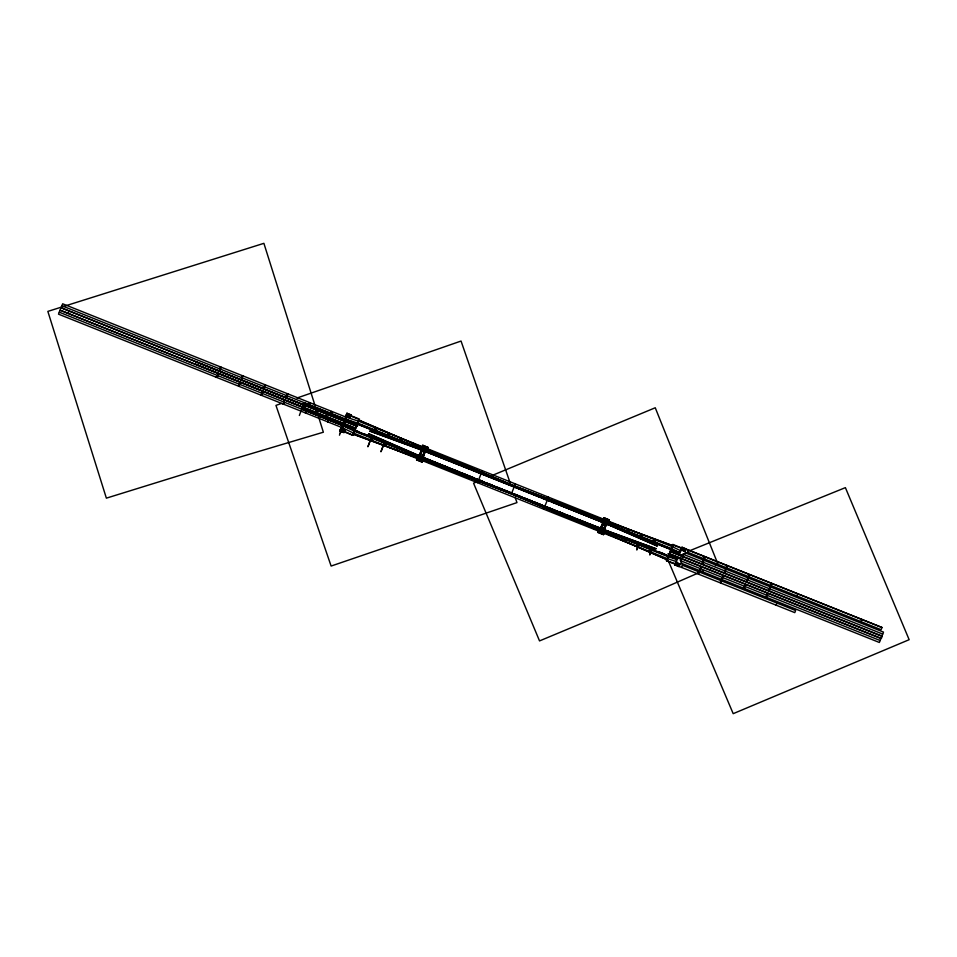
<?xml version="1.0" encoding="UTF-8"?>
<svg xmlns="http://www.w3.org/2000/svg" width="957" height="957" viewBox="0 0 957 957"><rect width="100%" height="100%" fill="white"/><g stroke="black" fill="none" stroke-linecap="round" stroke-linejoin="round"><path stroke-width="1.44" d="M425.506 448.402L425.47 449.084M600.434 531.434L598.448 531.877L599.345 532.236L601.092 527.989L601.786 528.264L601.056 528.97M603.664 529.903L607.216 520.811L602.527 532.535L606.654 523.419M422.037 450.711L421.582 448.498M422.157 446.847L422.504 445.95L423.401 446.309L421.75 450.591L422.432 450.867L421.917 449.288M423.102 458.176L422.587 456.597L421.224 460.999L422.121 461.358L422.372 460.508L418.424 458.893M604.369 520.034L603.341 523.228L604.704 518.826L603.807 518.467L603.46 519.364L603.855 518.586M603.353 529.544L604.19 529.233L602.527 533.516L603.424 533.874L603.783 532.977L602.802 531.841M603.891 529.113L603.436 529.353M582.131 511.708L514.495 486.072L426.989 449.3L514.471 486.156L603.233 519.795L592.622 515.859M357.643 423.09L358.289 421.08L346.35 417.252L62.66 303.788L58.509 314.159L342.199 427.635L353.492 433.09L667.651 558.744L676.934 561.723M419.489 456.106C427.025 434.418 414.022 469.564 422.444 450.436M419.728 456.25L422.013 449.563L421.63 450.376M419.022 456.549L420.255 456.082L421.953 449.934L422.707 450.185L422.073 448.893M424.453 451.226L422.384 457.29L425.351 450.903M424.896 451.058L422.91 457.865L425.195 451.178M601.51 528.958L600.745 528.647L603.042 521.996M601.032 528.766L604.537 518.897M607.193 521.075L604.298 519.986L600.027 531.53L603.269 522.45L604.011 522.701L603.412 522.833M603.544 522.534L601.666 528.563M606.499 523.694L603.915 530.262M384.475 442.242L380.946 451.788L384.415 442.744M339.46 435.184L342.977 425.662L59.286 312.197M340.225 433.21L342.989 425.662L354.413 431.188L353.48 433.09L354.269 431.128L419.034 457.027M420.924 449.79L369.869 431.152M605.003 530.034L656.059 548.672M343.766 423.7L341.912 428.724L344.771 421.188M299.362 415.47L302.376 407.359M417.671 457.936L352.966 433.952M672.974 545.873L608.245 521.792L673.022 545.717M653.368 543.026L654.564 539.844L653.428 542.703M342.714 426.726L345.082 420.47M598.723 530.525L511.469 493.668L422.695 460.03L433.306 463.966M343.467 424.752L346.35 417.252L345.561 419.214L357.655 423.102M371.866 436.452L367.907 446.787L371.615 436.763M375.072 430.782L375.981 428.425L374.809 430.925M639.24 543.528L636.764 549.988L637.984 546.28M652.279 548.54L649.791 554.988L650.652 551.34M68.103 313.418L69.095 310.941M216.414 377.19L218.447 373.708L216.976 377.417M218.997 370.742L221.031 367.261L219.548 370.969M217.227 377.309L216.306 376.938L217.227 377.309L217.598 376.376M238.903 384.893L238.532 385.827L239.346 385.934M242.073 376.962L242.444 376.041L243.365 376.412L242.444 376.041M238.64 386.078L240.123 382.381L239.202 386.305M241.224 379.63L242.707 375.934L241.774 379.857M260.866 394.978L262.912 391.497L261.428 395.193M263.45 388.53L264.933 384.822L264 388.745M283.105 403.866L284.576 400.158L283.655 404.081M285.676 397.418L287.71 393.937L286.239 397.633M283.918 403.974L282.985 403.603L283.918 403.974L284.289 403.053M287.459 395.121L287.83 394.188L287.016 394.081M304.242 402.694L301.67 409.141L418.125 455.723L418.388 455.089L424.166 457.398L423.891 458.092M303.19 409.752L305.773 403.304M306.144 412.862L305.211 412.491L305.582 411.57M308.752 403.639L309.123 402.718L310.056 403.088L309.123 402.718M305.331 412.754L306.994 410.194M306.814 409.046L307.101 410.457M307.903 406.306L309.948 402.825L308.274 405.385M305.881 412.981L307.364 409.273M326.301 416.415L327.103 414.417M327.438 421.391L328.371 421.762L327.438 421.391L327.808 420.458M327.557 421.642L329.041 417.946M330.129 415.194L330.955 415.302M330.5 414.273L331.612 411.486L331.182 414.19M328.107 421.87L329.1 419.393M329.591 418.161L328.885 418.317M342.319 426.475L339.879 430.949L340.919 428.365L344.987 429.992L343.958 432.588L339.879 430.949L340.919 428.365L343.958 432.588L344.987 429.992L340.644 430.626L343.623 431.81L344.221 430.315L341.242 429.131M346.649 427.133L347.403 425.255M348.48 422.551L349.233 420.685M344.065 431.763L353.037 435.351L359.521 419.13L350.549 415.541M373.96 430.925L375.096 428.066M370.778 439.742C367.775 438.222 374.295 440.818 371.065 439.861M375.276 428.485C372.285 426.954 378.793 429.561 375.575 428.592M371.364 439.981L372.5 437.122M376.388 428.58L373.984 427.36M387.035 435.818L388.063 433.246L389.655 433.88M387.19 435.878L388.099 433.605M384.032 445.053L385.145 445.149L382.74 444.527M384.331 445.161L385.36 442.601M387.92 436.177L388.949 433.605M396.413 449.993L397.442 447.433M399.488 442.29L400.516 439.718M397.693 450.508L396.999 450.233M423.078 459.815L422.145 462.135L416.582 459.91L417.419 457.518L423.197 459.839L422.922 460.52L417.144 458.212M420.733 449.216L420.458 449.91L426.236 452.218L426.511 451.537M416.582 459.91L417.707 457.661M417.144 459.36C418.341 457.482 416.474 459.994 418.042 459.719L419.788 455.472L420.362 456.046M417.862 458.499L418.137 457.817M418.831 456.07L419.106 455.376M421.188 450.197L421.463 449.515M422.157 447.768L422.432 447.075M418.042 458.57L418.317 457.889M419.022 456.142L419.298 455.448M421.367 450.268L421.642 449.587M422.336 447.84L422.611 447.146M418.161 458.786L418.987 456.74M419.154 456.19L419.429 455.508M421.499 450.328L421.774 449.634M422.025 449.12L422.85 447.075M417.994 459.611L419.13 456.68M419.286 456.25L419.561 455.556M422.097 449.264L423.293 446.357M419.812 456.286L418.843 458.714M418.891 458.905L419.166 458.224M419.86 456.477L420.135 455.783M422.204 450.603L422.48 449.922M423.185 448.175L423.461 447.481M419.202 458.714L417.97 459.169L421.654 460.652L418.891 458.367M423.078 447.888L423.795 447.457L422.97 446.668L426.666 448.139L426.044 448.366M422.432 450.867C421.941 447.015 415.888 465.533 421.343 451.154M420.027 459.36L420.302 458.678M421.008 456.932L421.283 456.25M423.353 451.058L423.628 450.376M424.322 448.63L424.597 447.948M421.547 459.432L420.996 459.659M425.793 448.594L427.48 447.948L426.595 447.589L424.836 451.836C424.513 448.654 421.989 460.951 421.343 459.719M421.176 459.827L421.451 459.133M422.145 457.386L422.42 456.704M424.489 451.525L424.764 450.831M421.57 459.791L422.312 457.602M421.786 460.233L422.599 458.188M422.85 457.673L423.126 456.979M425.195 451.8L425.47 451.118M426.176 449.371L426.451 448.677M421.858 460.377L422.671 458.331L422.049 457.027M422.982 457.721L423.257 457.039M425.339 451.86L425.602 451.166M425.805 450.508L426.619 448.462M422.48 460.461L422.121 461.358M422.193 460.233L422.468 459.539M423.173 457.793L423.449 457.111M425.518 451.931L425.793 451.249M426.487 449.491L426.762 448.809M427.073 448.725L427.372 447.996M422.145 462.135L422.898 459.731M426.93 449.646L428.042 447.398L427.109 449.73M427.372 461.896L428.042 460.197M430.985 452.864L431.667 451.178M431.631 463.499L432.265 461.92M435.22 454.527L435.854 452.948M435.878 465.126L436.488 463.595M439.43 456.238L440.053 454.707M440.136 466.729L440.71 465.281M443.653 457.925L444.239 456.477M444.383 468.344L444.945 466.956M447.876 459.623L448.438 458.236M448.642 469.959L449.156 468.655M452.111 461.298L452.625 460.006M452.9 471.562L453.391 470.318M456.322 463.021L456.812 461.776M457.147 473.189L457.613 472.028M460.544 464.695L461.011 463.535M461.406 474.804L461.836 473.703M464.767 466.382L465.21 465.293M465.652 476.419L466.059 475.414M469.002 468.069L469.397 467.052M469.899 478.033L470.282 477.1M473.213 469.755L473.595 468.822M474.158 479.648L474.505 478.787M477.447 471.442L477.782 470.581M477.495 482.687L482.316 470.688M433.186 463.918L511.433 493.752L515.368 483.907M544.102 507.94L545.059 505.535M547.464 499.53L548.421 497.138L547.643 499.099M543.636 509.136L544.413 507.174M544.653 506.791L547.56 499.542M548.146 509.244L548.493 508.382M551.423 501.037L551.77 500.176M552.345 511.002L552.715 510.069M555.646 502.724L556.029 501.791M556.531 512.773L556.938 511.756M559.869 504.411L560.276 503.406M560.73 514.531L561.161 513.442M564.092 506.109L564.534 505.021M564.917 516.29L565.384 515.141M568.314 507.796L568.781 506.636M569.116 518.048L569.618 516.804M572.537 509.507L573.028 508.263M573.303 519.818L573.829 518.527M576.772 511.17L577.286 509.866M577.502 521.589L578.052 520.201M580.983 512.868L581.545 511.481M581.7 523.347L582.275 521.9M585.217 514.543L585.792 513.096M585.887 525.118L586.497 523.587M589.44 516.23L590.05 514.699M590.086 526.876L590.72 525.297M593.663 517.904L594.297 516.325M594.273 528.647L594.955 526.96M597.886 519.627L598.556 517.928M599.417 528.288L599.692 527.606L605.47 529.915L605.195 530.609M602.037 521.732L601.762 522.426L607.539 524.735L607.815 524.053M604.226 533.037L598.448 530.728L598.723 530.034L604.501 532.355L603.448 534.652L597.886 532.427L598.819 530.094M597.886 532.427L599.01 530.178M598.556 531.829L598.855 531.099L603.676 533.025L603.353 533.707M603.341 522.103L602.886 521.015L604.011 522.701L603.257 521.493L604.082 519.448L604.441 520.177M599.166 531.015L599.441 530.334M601.271 528.408L599.537 529.4L600.35 527.845M602.491 522.713L602.766 522.032M602.587 521.756L602.886 521.015M603.46 520.285L603.735 519.591M600.326 528.659L600.601 527.965L600.589 528.766M602.671 522.785L602.946 522.103M599.273 532.08L599.537 531.41M599.62 531.195L599.764 530.453M602.802 522.845L603.209 522.211M604.98 520.261L603.807 518.467M601.331 531.877L601.606 531.195M602.312 529.448L602.587 528.766M604.657 523.575L604.932 522.893M605.625 521.146L605.901 520.464M602.85 531.948L602.132 532.379L603.424 533.874M603.496 528.958L604.25 531.087M607.037 521.457L606.822 520.656L604.86 520.357M604.346 519.328L608.425 521.35L608.784 520.464L607.898 520.106L606.14 524.352L605.458 524.077M602.635 533.468L603.831 530.561M604.023 530.13L604.298 529.448M606.367 524.269L606.642 523.575M606.798 523.144L607.946 520.213M602.886 532.618L602.527 533.516M603.317 532.678L603.46 531.936M604.286 530.238L604.429 529.496M606.642 524.376L606.774 523.635M607.109 523.024L607.898 520.106M603.496 532.75L603.771 532.056M604.477 530.31L604.752 529.628M606.822 524.448L607.097 523.754M607.791 522.008L608.066 521.326M608.365 521.194L608.628 520.536M603.448 534.652L604.202 532.248M608.233 522.163L609.346 519.914L608.52 522.307L602.743 519.986L603.018 519.304L608.796 521.613M624.012 541.028L625.041 538.468M624.311 541.148C621.356 539.64 627.409 542.045 624.897 541.387M628.498 532.391L629.527 529.831M640.58 537.224L641.489 534.951M640.723 537.284L641.633 535.011M637.565 546.459L638.678 546.555L636.285 545.945M643.068 535.585L642.494 535.011M654.169 539.688L656.753 540.466M649.947 551.399L650.975 548.84M650.21 551.172L651.119 548.899M653.691 542.463L654.6 540.203M650.246 551.519L649.372 550.825L651.645 551.746M654.744 540.262L653.87 539.569L655.629 540.442M650.533 551.639L651.681 548.78M654.014 542.942L655.162 540.083L655.856 540.358M675.379 564.283L666.407 560.694L668.297 555.981M671.013 549.186L672.903 544.473L681.863 548.062M668.369 556.28L671.276 549.019M677.676 557.464L675.235 563.577L675.965 563.876L675.929 562.357L680.008 563.984L678.968 566.58L674.9 564.953L675.929 562.357L678.968 566.58L680.008 563.984L674.9 564.953L675.965 563.876M678.836 554.582L681.276 548.469L682.006 548.756L681.982 547.237L686.049 548.875L685.021 551.459L680.941 549.832L681.982 547.237L685.021 551.459L686.049 548.875L680.941 549.832L682.006 548.756M675.666 564.618L676.264 563.135L679.243 564.319L678.645 565.814L675.307 564.474M669.96 551.029L681.049 555.467L687.664 552.237L881.122 629.682L882.007 627.469L682.09 547.5L681.205 549.725L684.901 551.208L685.798 548.983M681.157 558.649L680.367 560.611L880.129 640.508M682.162 556.125L682.951 554.163L882.713 634.06M678.86 566.317L679.745 564.104L676.049 562.62L675.152 564.845L794.788 612.624L795.626 610.53L682.449 565.264L679.901 558.35L668.034 553.613M680.786 561.52L683.872 553.78M681.587 567.417L682.485 565.192M688.526 550.072L687.64 552.297L681.049 555.467M698.203 572.477L698.502 573.877M704.137 557.656L704.508 556.723L705.429 557.094M698.311 572.729L701.314 566.843L698.873 572.956M701.864 563.876L704.759 556.615M702.414 564.104L705.321 556.842M702.677 563.984L701.744 563.613L702.677 563.984L703.048 563.063M710.094 569.917L710.895 567.92M720.322 582.179L720.992 582.657L720.059 582.287M720.549 581.629L723.54 575.731L721.099 581.844M724.09 572.764L726.614 566.436M727.655 565.982L726.985 565.503M724.64 572.992L727.176 566.652M723.289 576.915L723.659 575.994L722.726 575.624M743.996 586.916L743.625 587.849L744.546 588.22M743.733 588.1L745.778 584.619L744.295 588.328M746.316 581.653L748.853 575.324M746.867 581.88L748.864 576.892M770.816 584.32C770.624 582.885 772.873 583.794 771.749 584.691M765.959 597.001L767.442 593.292L766.521 597.216M768.543 590.553L771.45 583.292M769.093 590.768L772 583.507M769.356 590.66L768.435 590.29L769.356 590.66L769.727 589.727M776.091 605.219L776.988 602.994M796.87 595.984L797.779 593.771M860.905 621.595L861.79 619.37M588.603 526.254L511.433 493.752M358.504 420.099L421.965 447.194L358.576 419.944M667.304 559.678L604.034 532.475L667.352 559.881M418.64 455.496L368.828 433.784M422.719 455.735L424.872 451.07M602.994 521.254C605.111 525.812 595.78 535.561 603.269 522.45M603.209 524.089L601.068 528.754L599.776 529.293M603.496 529.412L606.176 523.587M604.585 528.671L606.953 523.539M681.228 550.981L672.436 546.734L671.527 548.648L680.415 552.931M601.391 528.108L601.786 528.264M346.996 414.764L345.92 415.84L349.999 417.467L351.04 414.871L346.96 413.245L345.92 415.84L351.04 414.871L349.999 417.467L346.96 413.245L346.446 414.537M426.021 451.728L514.364 486.407L602.264 522.223L426.176 451.883M423.7 457.697L498.968 488.118M703.359 570.767L612.193 610.602L539.533 640.915L473.559 483.177L476.155 482.101M715.381 565.575L718.061 564.415L655.258 407.766L493.022 475.103M305.211 412.491L306.025 412.611M422.264 446.799L427.121 448.833M423.401 446.309L422.504 445.95M426.344 448.438L426.595 447.589M418.281 458.882L418.042 459.719M421.224 460.999L421.965 460.999L421.104 459.169M606.547 521.338L608.784 520.464M666.407 560.694L675.522 563.912M723.659 575.994L722.846 575.875M689.83 550.67L845.39 487.639L909.15 639.695L733.194 713.671L668.321 560.79M425.398 448.438L427.133 448.091L425.542 448.869M424.92 450.986L426.152 450.532M418.628 456.393L419.967 455.891C420.099 449.467 425.494 444.527 425.243 448.821M418.472 456.776L419.513 456.166M418.855 456.932L420.207 456.441M417.647 458.822L419.082 458.439M419.381 458.487L417.491 459.216L419.226 458.87M606.702 520.955L608.437 520.608M606.846 521.386L607.922 520.979M606.941 521.493L608.281 521.003M605.733 523.383L607.707 522.941L606.415 523.658M600.589 529.149L599.62 531.243M600.302 530.848L600.685 531.003M598.807 530.991L599.19 531.889L600.529 531.386M425.614 451.022L422.695 457.434L421.917 457.123L423.042 458.81L422.312 457.279M281.585 403.411L275.951 405.385L331.122 566.054L516.959 502.604L515.093 497.221M296.885 398.052L461.047 341.051L509.973 482.412M677.688 559.749L668.285 556.723L667.651 558.744L668.429 556.783L603.664 530.872M369.928 430.997L421.008 449.73M604.92 530.094L656 548.828M352.906 434.107L417.695 458.032M523.072 497.772L500.164 488.788L599.764 527.941M524.34 498.262L599.919 528.097L595.78 526.553M685.774 549.043L881.995 627.517M350.406 415.912L357.774 418.855M674.35 545.478L680.487 547.93M428.042 447.398L422.48 445.172L427.779 447.505M609.346 519.914L603.783 517.689L609.083 520.022M346.183 415.721L349.891 417.204L350.776 414.979L347.068 413.508L340.142 430.841L343.838 432.325L344.735 430.1L341.027 428.616M604.274 519.173L607.97 520.656M672.448 546.734L358.289 421.08L357.499 423.042L422.264 448.953M401.916 438.796L400.217 438.45L402.096 439.036M604.441 520.5L603.963 518.826L604.824 520.656M685.116 552.751L883.49 632.098L881.923 636.022L670.534 551.471M220.218 367.153L221.139 367.524L220.325 367.404M265.603 385.3L264.67 384.929L265.34 385.408M332.282 411.977L331.361 411.606L332.019 412.084M425.016 450.053L604.142 521.697M606.894 522.797L671.658 548.708L672.903 544.473M422.204 449.395L357.332 423.461L354.437 430.71L419.298 456.656M424.92 450.484L603.915 522.079M606.63 523.168L671.503 549.115L668.596 556.376L603.723 530.429M357.248 423.676L671.407 549.33M61.87 305.75L420.709 449.276M424.836 450.926L602.443 521.96M606.116 523.539L679.542 552.799M304.17 402.873L387.107 436.057M389.882 437.158L396.784 439.921M399.559 441.033L406.462 443.797M409.225 444.897L420.29 449.323M425.817 451.537L449.323 460.939M452.087 462.04L459.001 464.803M461.764 465.915L468.679 468.679M471.442 469.779L479.732 473.093M481.12 473.655L530.716 493.489M533.468 494.59L540.358 497.341M543.109 498.453L550 501.205M552.751 502.305L602.24 522.127M607.851 524.34L621.619 529.855M624.371 530.956L631.261 533.707M634.013 534.807L640.903 537.559M643.654 538.659L650.545 541.423M653.296 542.523L679.47 552.99M746.46 581.282L747.13 581.772L746.209 581.401M305.056 405.086L357.547 426.08M61.081 307.711L356.399 425.829M62.899 308.549L303.417 404.751M195.718 361.866L356.279 426.08M670.438 551.734L882.151 636.417L881.349 638.415L669.637 553.732M194.917 363.863L355.49 428.078M61.966 310.881L302.484 407.084M60.076 310.235L355.394 428.353M669.529 553.995L880.918 638.546L879.351 642.47L680.965 563.123M303.907 407.969L355.31 428.533M306.551 409.165L307.472 409.536M701.433 567.106L700.5 566.735L701.17 567.214M768.112 593.771L767.191 593.4L767.849 593.878M301.742 408.95L358.42 431.619M363.947 433.832L368.098 435.495M370.861 436.595L377.776 439.359M380.539 440.471L387.453 443.235M390.217 444.335L397.119 447.098M399.894 448.211L410.948 452.637M415.099 454.288L417.862 455.4M426.152 458.714L430.303 460.377M433.066 461.477L439.981 464.241M442.744 465.353L449.658 468.117M452.422 469.217L459.336 471.98M462.099 473.093L473.153 477.507M478.691 479.72L482.818 481.383M488.333 483.584L492.46 485.235M497.975 487.436L502.102 489.087M504.865 490.199L511.756 492.951M514.507 494.051L521.398 496.803M524.149 497.903L531.039 500.667M533.791 501.767L540.681 504.518M546.196 506.72L554.462 510.033M558.589 511.684L564.104 513.885M568.231 515.536L573.745 517.737M579.248 519.95L583.375 521.601M588.89 523.802L593.017 525.453M605.422 530.417L612.301 533.169M615.064 534.269L621.942 537.021M624.706 538.121L631.584 540.884M634.347 541.985L645.365 546.387M649.492 548.038L655.007 550.251M659.134 551.902L664.648 554.103M668.776 555.754L677.042 559.055M423.496 457.865L473.117 477.71M475.856 478.811L482.747 481.562M485.498 482.663L544.748 506.361M546.124 506.911L564.032 514.076M566.783 515.177L573.686 517.94M576.425 519.029L599.86 528.408M603.999 529.951L603.221 529.64L603.855 530.932M605.35 530.597L654.983 550.454M657.686 551.531L676.97 559.247M354.521 430.494L668.68 556.149M422.013 457.745L601.02 529.341M421.786 458.128L600.912 529.771M261.022 394.607L261.692 395.085L260.759 394.715M766.114 596.63L766.772 597.108L765.851 596.737M396.82 449.814L395.827 449.419L396.7 450.113M419.046 458.774L421.152 459.611M599.273 531.685L602.958 533.169M603.269 533.516L602.252 532.08M416.845 459.803L422.037 461.872M598.149 532.319L603.341 534.389M345.441 431.894L353.037 435.351M423.664 457.602L498.908 488.273M657.172 545.897L607.264 524.233L657.112 546.04M368.756 433.94L418.664 455.604M602.838 521.649L603.46 522.929M603.771 529.412L604.405 530.692M602.408 531.685L603.042 532.977M423.676 447.744L423.054 446.464L423.042 447.206M423.52 448.139L422.659 446.309L423.138 447.984M421.69 448.737L422.504 450.125M421.343 459.348L422.121 460.616M420.948 459.563L421.582 460.843L421.582 460.102M314.901 405.17L263.893 243.329L47.85 311.396L106.371 498.154L213.925 464.815L323.358 432.217L318.729 417.348M316.193 409.237L317.473 413.292M605.745 523.742L603.7 529.831L605.769 523.742M347.295 414.01L346.697 415.505L349.664 416.702L350.262 415.206L347.295 414.01M421.714 446.787L421.439 447.469L427.217 449.79L427.492 449.096L421.714 446.787M627.936 529.197L630.101 530.405L627.936 529.197M682.305 548.014L681.707 549.509L684.686 550.694L685.284 549.198L682.305 548.014"/></g></svg>
